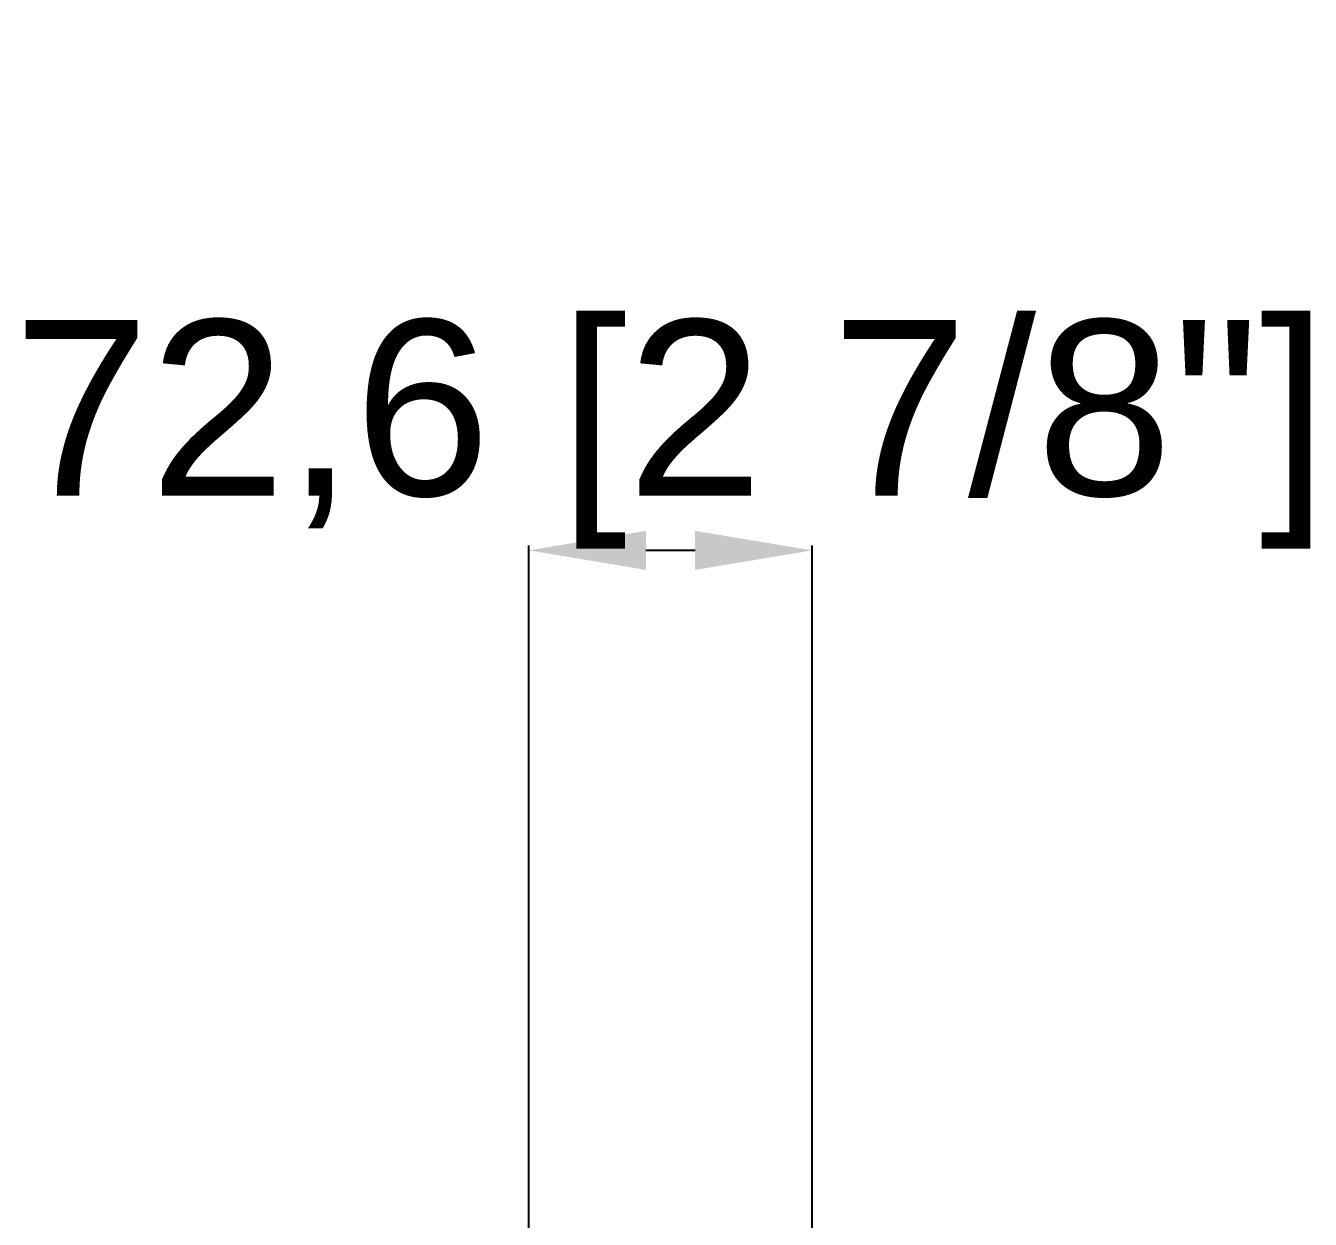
# Model space of a CAD drawing. Header units: millimetres. Extents: x 562 to 17351, y 2396 to 6995.
# Drawn here: x 16174.3 to 16503.4, y 5572.6 to 5878.4 of the extents above; entities that cross this region are included whole.
import ezdxf

# ---------------------------------------------------------------- set-up
doc = ezdxf.new("R2010")
doc.units = ezdxf.units.MM
doc.styles.get("Standard").update_dxf_attribs({"font": 'arial.ttf'})
doc.dimstyles.new('ISO-25', dxfattribs={"dimtxt": 2.5, "dimasz": 2.5, "dimexe": 1.25, "dimexo": 0.625, "dimtad": 1, "dimtxsty": 'Standard', "dimcen": 2.5, "dimadec": 0, "dimazin": 0, "dimtfac": 1, "dimtmove": 0, "dimatfit": 3, "dimfxl": 1, "dimarcsym": 0})

# ---------------------------------------------------------------- blocks, each defined once
blk = doc.blocks.new('*D205')
at = {"color": 0, "lineweight": -2, "transparency": 16777216}
for p, q in [((16303.16, 5538.81), (16303.16, 5745.26)), ((16345.76, 5744.01), (16333.16, 5744.01)), ((16375.76, 5538.81), (16375.76, 5745.26))]:
    blk.add_line(p, q, dxfattribs=at)
at = {"color": 0, "transparency": 16777216}
for points in [[(16333.16, 5749.01), (16333.16, 5739.01), (16303.16, 5744.01)], [(16345.76, 5749.01), (16345.76, 5739.01), (16375.76, 5744.01)]]:
    blk.add_solid(points, dxfattribs=at)
at = {"layer": 'Defpoints', "color": 0, "transparency": 16777216}
for p in [(16303.16, 5744.01), (16303.16, 5538.18), (16375.76, 5538.18)]:
    blk.add_point(p, dxfattribs=at)
at = {"color": 0, "transparency": 16777216, "insert": (16339.46, 5773.76), "char_height": 45, "attachment_point": 5}
blk.add_mtext('72,6 [2 7/8"]', dxfattribs=at)

msp = doc.modelspace()

# ---------------------------------------------------------------- dimensions: what is measured, and where the dimension line sits
dim = msp.add_linear_dim(base=(16303.164, 5744.006), p1=(16375.764, 5538.184), p2=(16303.164, 5538.184), dimstyle='ISO-25', override={"dimtxt": 45, "dimasz": 30})
dim.commit()
dim.dimension.update_dxf_attribs({"geometry": '*D205', "text_midpoint": (16339.464, 5744.006), "dimtype": 160})

doc.saveas('drawing.dxf')
